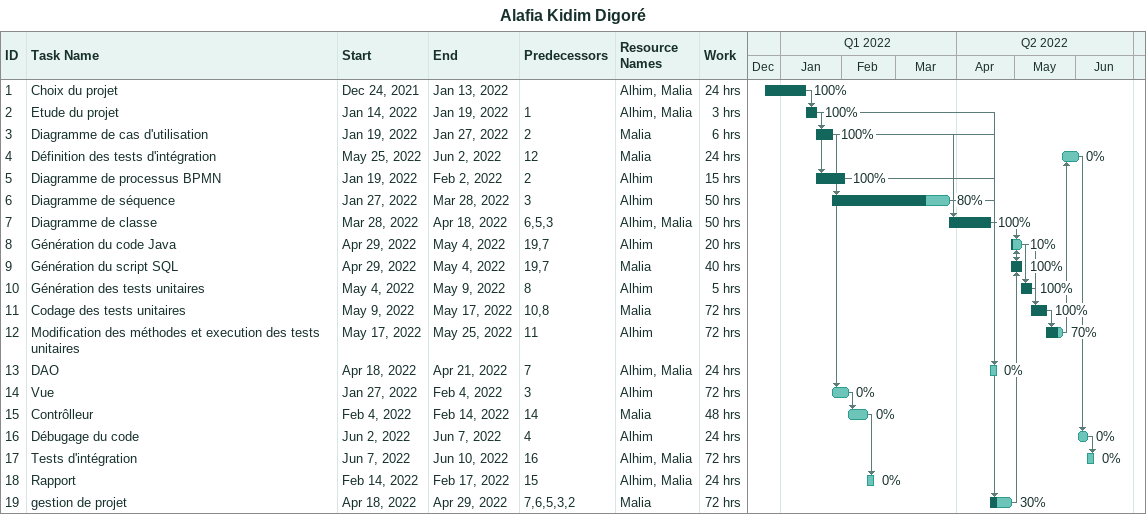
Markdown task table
Alafia Kidim Digoré

| ID | Task | Start | Finish | Predecessors | Resources | % complete | Work (h) |
|---|---|---|---|---|---|---|---|
| 1 | Choix du projet | 2021-12-24 | 2022-01-13 |  | Alhim, Malia | 100 | 24 |
| 2 | Etude du projet | 2022-01-14 | 2022-01-19 | 1 | Alhim, Malia | 100 | 3 |
| 3 | Diagramme de cas d'utilisation | 2022-01-19 | 2022-01-27 | 2 | Malia | 100 | 6 |
| 4 | Définition des tests d'intégration | 2022-05-25 | 2022-06-02 | 12 | Malia | 0 | 24 |
| 5 | Diagramme de processus BPMN | 2022-01-19 | 2022-02-02 | 2 | Alhim | 100 | 15 |
| 6 | Diagramme de séquence | 2022-01-27 | 2022-03-28 | 3 | Alhim | 80 | 50 |
| 7 | Diagramme de classe | 2022-03-28 | 2022-04-18 | 6, 5, 3 | Alhim, Malia | 100 | 50 |
| 8 | Génération du code Java | 2022-04-29 | 2022-05-04 | 19, 7 | Alhim | 10 | 20 |
| 9 | Génération du script SQL | 2022-04-29 | 2022-05-04 | 19, 7 | Malia | 100 | 40 |
| 10 | Génération des tests unitaires | 2022-05-04 | 2022-05-09 | 8 | Alhim | 100 | 5 |
| 11 | Codage des tests unitaires | 2022-05-09 | 2022-05-17 | 10, 8 | Malia | 100 | 72 |
| 12 | Modification des méthodes et execution des tests unitaires | 2022-05-17 | 2022-05-25 | 11 | Alhim | 70 | 72 |
| 13 | DAO | 2022-04-18 | 2022-04-21 | 7 | Alhim, Malia | 0 | 24 |
| 14 | Vue | 2022-01-27 | 2022-02-04 | 3 | Alhim | 0 | 72 |
| 15 | Contrôlleur | 2022-02-04 | 2022-02-14 | 14 | Malia | 0 | 48 |
| 16 | Débugage du code | 2022-06-02 | 2022-06-07 | 4 | Alhim | 0 | 24 |
| 17 | Tests d'intégration | 2022-06-07 | 2022-06-10 | 16 | Alhim, Malia | 0 | 72 |
| 18 | Rapport | 2022-02-14 | 2022-02-17 | 15 | Alhim, Malia | 0 | 24 |
| 19 | gestion de projet | 2022-04-18 | 2022-04-29 | 7, 6, 5, 3, 2 | Malia | 30 | 72 |
